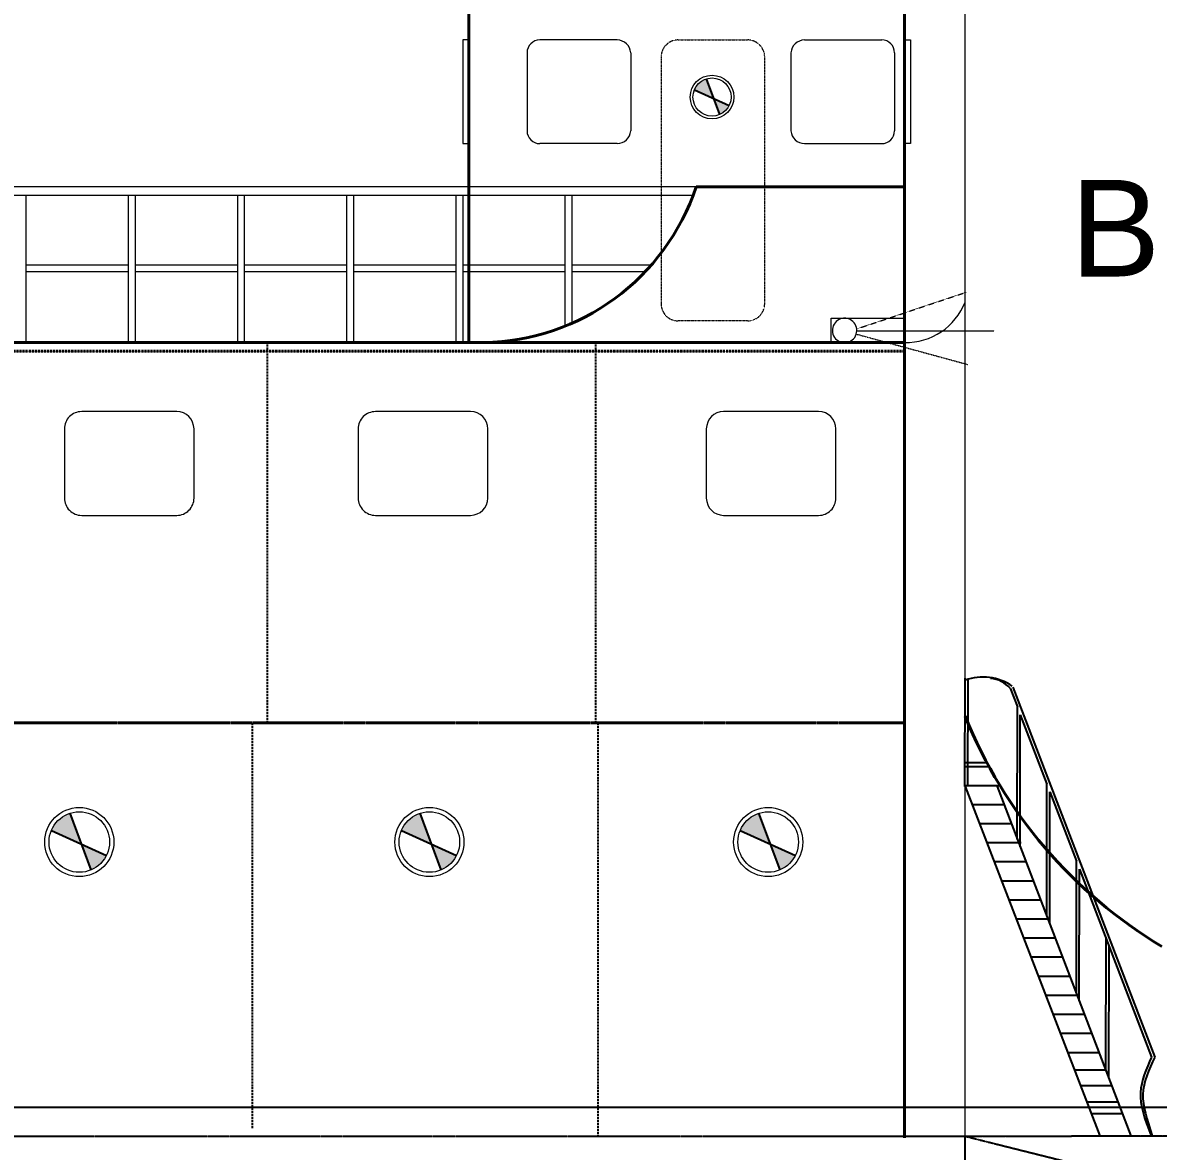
# Model space of a CAD drawing. Header units: inches. Extents: x 23291 to 181956, y 9161 to 51408.
# Drawn here: x 110165 to 117411, y 40436 to 47633 of the extents above; entities that cross this region are included whole.
import ezdxf

# ---------------------------------------------------------------- set-up
doc = ezdxf.new("R2010")
doc.units = ezdxf.units.IN
doc.header["$MEASUREMENT"] = 0
for name, pattern in [('CENTER2', [1.125, 0.75, -0.125, 0.125, -0.125]), ('DASHED', [19.049999999999997, 12.7, -6.35]), ('DASHEDX2', [1.5, 1, -0.5]), ('HIDDEN', [0.375, 0.25, -0.125])]:
    doc.linetypes.add(name, pattern=pattern)
for name, color, linetype, lineweight in [('B.line', 1, 'Continuous', 25), ('Deck', 165, 'Continuous', 40), ('Door', 14, 'Continuous', 13), ('Fixtures', 30, 'Continuous', 18), ('Frame.SP', 241, 'Continuous', 18), ('hatch', 8, 'Continuous', 9), ('IN-LINE', 30, 'Continuous', 25), ('Railing', 222, 'Continuous', 9), ('Text', 255, 'Continuous', 13), ('Window', 5, 'Continuous', 13)]:
    doc.layers.add(name, color=color, linetype=linetype, lineweight=lineweight)
for name, color, linetype in [('bulkhead', 1, 'Continuous'), ('CL', 2, 'Continuous'), ('frame', 10, 'Continuous'), ('PROPELLER', 1, 'Continuous'), ('wl 2', 3, 'Continuous')]:
    doc.layers.add(name, color=color, linetype=linetype)
doc.styles.get("Standard").update_dxf_attribs({"font": 'arial.ttf'})

msp = doc.modelspace()

# ---------------------------------------------------------------- hatches: boundary and pattern name
at = {"layer": 'hatch'}
h = msp.add_hatch(color=256, dxfattribs=at)
h.paths.add_polyline_path([(114571.3142703353, 47151.27403466839), (114610.3189732617, 47046.76616413637, 0.1820220540587912), (114672.9960927535, 47105.18413179346)])
h.paths.add_polyline_path([(114571.3142703353, 47151.27403466839), (114525.3429934075, 47274.44790595199, 0.2172798080098379), (114451.6655366324, 47205.50790247794)])
h = msp.add_hatch(color=256, dxfattribs=at)
h.paths.add_polyline_path([(114571.3142703353, 47151.27403466839), (114610.3189732617, 47046.76616413637, 0.1820220540587912), (114672.9960927535, 47105.18413179346)])
h.paths.add_polyline_path([(114571.3142703353, 47151.27403466839), (114525.3429934075, 47274.44790595199, 0.2172798080098379), (114451.6655366324, 47205.50790247794)])
h = msp.add_hatch(color=256, dxfattribs=at)
h.paths.add_polyline_path([(110538.3894998035, 42395.5399101787), (110600.3017266665, 42229.65440139637, 0.1820220540587912), (110699.789217926, 42322.38133418557)])
h.paths.add_polyline_path([(110538.3894998035, 42395.5399101787), (110465.4192189619, 42591.05399158008, 0.2172798080098379), (110348.4708748782, 42481.62541463735)])
h = msp.add_hatch(color=256, dxfattribs=at)
h.paths.add_polyline_path([(110538.3894998035, 42395.5399101787), (110600.3017266665, 42229.65440139637, 0.1820220540587912), (110699.789217926, 42322.38133418557)])
h.paths.add_polyline_path([(110538.3894998035, 42395.5399101787), (110465.4192189619, 42591.05399158008, 0.2172798080098379), (110348.4708748782, 42481.62541463735)])
h = msp.add_hatch(color=256, dxfattribs=at)
h.paths.add_polyline_path([(112772.2496359837, 42395.5399101787), (112834.1618628487, 42229.65440139637, 0.1820220540587912), (112933.6493541083, 42322.38133418557)])
h.paths.add_polyline_path([(112772.2496359837, 42395.5399101787), (112699.2793551442, 42591.05399158008, 0.2172798080098379), (112582.3310110605, 42481.62541463735)])
h = msp.add_hatch(color=256, dxfattribs=at)
h.paths.add_polyline_path([(112772.2496359837, 42395.5399101787), (112834.1618628487, 42229.65440139637, 0.1820220540587912), (112933.6493541083, 42322.38133418557)])
h.paths.add_polyline_path([(112772.2496359837, 42395.5399101787), (112699.2793551442, 42591.05399158008, 0.2172798080098379), (112582.3310110605, 42481.62541463735)])
h = msp.add_hatch(color=256, dxfattribs=at)
h.paths.add_polyline_path([(114934.0428435907, 42395.5399101787), (114995.9550704537, 42229.65440139637, 0.1820220540587912), (115095.4425617153, 42322.38133418557)])
h.paths.add_polyline_path([(114934.0428435907, 42395.5399101787), (114861.0725627533, 42591.05399158008, 0.2172798080098379), (114744.1242186675, 42481.62541463735)])
h = msp.add_hatch(color=256, dxfattribs=at)
h.paths.add_polyline_path([(114934.0428435907, 42395.5399101787), (114995.9550704537, 42229.65440139637, 0.1820220540587912), (115095.4425617153, 42322.38133418557)])
h.paths.add_polyline_path([(114934.0428435907, 42395.5399101787), (114861.0725627533, 42591.05399158008, 0.2172798080098379), (114744.1242186675, 42481.62541463735)])

# ---------------------------------------------------------------- linework, layer by layer
at = {"color": 252}
for p, q in [((116178.3617869446, 42914.62584732237), (116316.5001529845, 42914.62584732237)), ((116178.3617869446, 42914.62584732237), (116316.5001529845, 42914.62584732237)), ((116178.3617869446, 42888.92197926917), (116330.4158640447, 42888.92197926917)), ((116178.3617869446, 42888.92197926917), (116330.4158640447, 42888.92197926917)), ((116180.0910029104, 42768.98870965287), (116397.2390446354, 42768.98870965287)), ((116180.0910029104, 42768.98870965287), (116397.2390446354, 42768.98870965287)), ((116224.6737524059, 42647.38420726766), (116425.6401260972, 42647.38420726766)), ((116224.6737524059, 42647.38420726766), (116425.6401260972, 42647.38420726766)), ((116271.4447148642, 42525.77970488348), (116472.2631456932, 42525.77970488348)), ((116271.4447148642, 42525.77970488348), (116472.2631456932, 42525.77970488348)), ((116318.2156773204, 42404.17520249829), (116518.8861652892, 42404.17520249829)), ((116318.2156773204, 42404.17520249829), (116518.8861652892, 42404.17520249829)), ((116529.5394792406, 42404.17520249829), (116535.3637190454, 42404.17520249829)), ((116529.5394792406, 42404.17520249829), (116535.3637190454, 42404.17520249829)), ((116364.9866397746, 42282.5707001141), (116565.5091848852, 42282.5707001141)), ((116364.9866397746, 42282.5707001141), (116565.5091848852, 42282.5707001141)), ((116411.7576022309, 42160.96619772993), (116612.1322044792, 42160.96619772993)), ((116411.7576022309, 42160.96619772993), (116612.1322044792, 42160.96619772993)), ((116458.5285646871, 42039.36169534574), (116658.7552240752, 42039.36169534574)), ((116458.5285646871, 42039.36169534574), (116658.7552240752, 42039.36169534574)), ((116505.2995271413, 41917.75719296055), (116705.3782436732, 41917.75719296055)), ((116505.2995271413, 41917.75719296055), (116705.3782436732, 41917.75719296055)), ((116718.389830946, 41917.75719296055), (116722.4475688683, 41917.75719296055)), ((116718.389830946, 41917.75719296055), (116722.4475688683, 41917.75719296055)), ((116552.0704895975, 41796.15269057636), (116752.0012632672, 41796.15269057636)), ((116552.0704895975, 41796.15269057636), (116752.0012632672, 41796.15269057636)), ((116598.8414520538, 41674.54818819219), (116798.6242828632, 41674.54818819219)), ((116598.8414520538, 41674.54818819219), (116798.6242828632, 41674.54818819219)), ((116645.612414508, 41552.943685808), (116845.2473024592, 41552.943685808)), ((116645.612414508, 41552.943685808), (116845.2473024592, 41552.943685808)), ((116692.3833769642, 41431.33918342281), (116891.8703220552, 41431.33918342281)), ((116692.3833769642, 41431.33918342281), (116891.8703220552, 41431.33918342281)), ((116907.2401826535, 41431.33918342281), (116909.5314186892, 41431.33918342281)), ((116907.2401826535, 41431.33918342281), (116909.5314186892, 41431.33918342281)), ((116739.1543394184, 41309.7346810376), (116938.4933416492, 41309.7346810376)), ((116739.1543394184, 41309.7346810376), (116938.4933416492, 41309.7346810376)), ((116785.9253018746, 41188.13017865342), (116985.1163612472, 41188.13017865342)), ((116785.9253018746, 41188.13017865342), (116985.1163612472, 41188.13017865342)), ((116832.6962643309, 41066.52567626924), (117031.7393808432, 41066.52567626924)), ((116832.6962643309, 41066.52567626924), (117031.7393808432, 41066.52567626924)), ((116875.6298142718, 40954.89844642521), (117077.1573645605, 40954.89844642521)), ((116875.6298142718, 40954.89844642521), (117077.1573645605, 40954.89844642521)), ((116914.449576289, 40853.96706517495), (117113.2340960546, 40853.96706517495)), ((116914.449576289, 40853.96706517495), (117113.2340960546, 40853.96706517495)), ((116954.0519587428, 40751.03214103493), (117152.5376894972, 40751.03214103493)), ((116954.0519587428, 40751.03214103493), (117152.5376894972, 40751.03214103493)), ((116982.9646855787, 40676.04183094052), (117181.4504163372, 40676.04183094052)), ((116982.9646855787, 40676.04183094052), (117181.4504163372, 40676.04183094052))]:
    msp.add_line(p, q, dxfattribs=at)
at = {"linetype": 'HIDDEN'}
for p, q in [((102008.1500884449, 40531.62983504187), (116179.4535575666, 40531.51035164444)), ((102008.1500884449, 40531.62983504187), (116179.4535575666, 40531.51035164444)), ((102008.1500884449, 40531.62983504187), (116179.4535575666, 40531.51035164444)), ((116179.4535575666, 40531.51035164444), (134239.6423290208, 40570.20736997051))]:
    msp.add_line(p, q, dxfattribs=at)
at = {"linetype": 'ByBlock'}
msp.add_line((116179.4535575666, 40531.51035164444), (134239.6423290208, 40570.20736997051), dxfattribs=at)
at = {"layer": 'B.line'}
for p, q in [((114525.3429934075, 47274.44790595199), (114610.3189732617, 47046.76616413637)), ((114525.3429934075, 47274.44790595199), (114610.3189732617, 47046.76616413637)), ((114451.6655366324, 47205.50790247794), (114672.9960927535, 47105.18413179346)), ((114451.6655366324, 47205.50790247794), (114672.9960927535, 47105.18413179346)), ((110465.4192189619, 42591.05399158008), (110600.3017266665, 42229.65440139637)), ((110465.4192189619, 42591.05399158008), (110600.3017266665, 42229.65440139637)), ((112699.2793551442, 42591.05399158008), (112834.1618628487, 42229.65440139637)), ((112699.2793551442, 42591.05399158008), (112834.1618628487, 42229.65440139637)), ((114861.0725627533, 42591.05399158008), (114995.9550704537, 42229.65440139637)), ((114861.0725627533, 42591.05399158008), (114995.9550704537, 42229.65440139637)), ((110348.4708748782, 42481.62541463735), (110699.789217926, 42322.38133418557)), ((110348.4708748782, 42481.62541463735), (110699.789217926, 42322.38133418557)), ((112582.3310110605, 42481.62541463735), (112933.6493541083, 42322.38133418557)), ((112582.3310110605, 42481.62541463735), (112933.6493541083, 42322.38133418557)), ((114744.1242186675, 42481.62541463735), (115095.4425617153, 42322.38133418557)), ((114744.1242186675, 42481.62541463735), (115095.4425617153, 42322.38133418557))]:
    msp.add_line(p, q, dxfattribs=at)
at = {"layer": 'bulkhead'}
msp.add_line((116178.4987673268, 35070.28921107414), (116179.4535575666, 40531.51035164444), dxfattribs=at)
msp.add_line((116178.4987673268, 35070.28921107414), (116179.4535575666, 40531.51035164444), dxfattribs=at)
at = {"layer": 'CL', "linetype": 'CENTER2'}
for p, q in [((159137.991512333, 40713.86487909617), (102008.1500884449, 40713.8648790954)), ((156284.6024424424, 40713.86487909516), (102008.1500884449, 40713.86487909514))]:
    msp.add_line(p, q, dxfattribs=at)
at = {"layer": 'Deck', "color": 7}
for p, q in [((115792.4027134428, 40520.8815531789), (115792.4027134428, 47798.96693917864)), ((113011.9811470353, 45593.48651917919), (113011.9811470353, 47743.82992867853)), ((115792.4027134428, 45593.48651917919), (108749.646934864, 45593.48651917919))]:
    msp.add_line(p, q, dxfattribs=at)
at = {"layer": 'Deck'}
for p, q in [((115792.4027134428, 40520.8815531789), (115792.4027134428, 47798.96693917864)), ((113011.9811470353, 45593.48651917919), (113011.9811470353, 47743.82992867853)), ((115792.4027134428, 46585.95270817817), (114461.6852360126, 46585.95270817817)), ((115792.4027134428, 46585.95270817817), (114461.6852360126, 46585.95270817817)), ((115792.4027134428, 45593.48651917919), (108749.646934864, 45593.48651917919))]:
    msp.add_line(p, q, dxfattribs=at)
at = {"layer": 'Deck', "color": 7, "linetype": 'HIDDEN', "ltscale": 3}
msp.add_line((115792.4027134428, 45538.34950867908), (108749.646934864, 45538.34950867908), dxfattribs=at)
at = {"layer": 'Deck', "linetype": 'HIDDEN', "ltscale": 3}
msp.add_line((115792.4027134428, 45538.34950867908), (108749.646934864, 45538.34950867908), dxfattribs=at)
at = {"layer": 'Deck', "color": 7, "linetype": 'HIDDEN'}
msp.add_line((115792.4027134428, 43167.45805717826), (102008.1500884449, 43167.45805717826), dxfattribs=at)
at = {"layer": 'Deck', "linetype": 'HIDDEN'}
msp.add_line((115792.4027134428, 43167.45805717826), (102008.1500884449, 43167.45805717826), dxfattribs=at)
at = {"layer": 'Deck', "color": 7, "ltscale": 0.005}
msp.add_arc((113086.0825507839, 47042.82303394207), 1449.487234227081, 270.8262640721075, 341.6274472866739, dxfattribs=at)
at = {"layer": 'Deck', "ltscale": 0.005}
msp.add_arc((113086.0825507839, 47042.82303394207), 1449.487234227081, 270.8262640721075, 341.6274472866739, dxfattribs=at)
at = {"layer": 'Deck'}
msp.add_arc((119002.0648700763, 44351.93382907061), 3045.99935720447, 202.0250098031726, 239.0050128552304, dxfattribs=at)
msp.add_arc((119002.0648700763, 44351.93382907061), 3045.99935720447, 202.0250098031726, 239.0050128552304, dxfattribs=at)
at = {"layer": 'Door', "linetype": 'DASHED', "ltscale": 0.004}
for p, q in [((114348.4210619971, 47523.20320112069), (114789.5171459981, 47523.20320112069)), ((114348.4210619971, 47523.20320112069), (114789.5171459981, 47523.20320112069)), ((114238.147040999, 47412.92918012149), (114238.147040999, 45841.7040365407)), ((114238.147040999, 47412.92918012149), (114238.147040999, 45841.7040365407)), ((114899.7911669983, 46585.95270817817), (114899.7911669983, 47412.92918012149)), ((114899.7911669983, 46585.95270817817), (114899.7911669983, 47412.92918012149)), ((114899.7911669983, 45841.7040365407), (114899.7911669983, 46585.95270817817)), ((114899.7911669983, 45841.7040365407), (114899.7911669983, 46585.95270817817)), ((114238.147040999, 45841.7040365407), (114238.147040999, 45841.7040365407)), ((114238.147040999, 45841.7040365407), (114238.147040999, 45841.7040365407)), ((114789.5171459981, 45731.43001553944), (114348.4210619971, 45731.43001553944)), ((114789.5171459981, 45731.43001553944), (114348.4210619971, 45731.43001553944))]:
    msp.add_line(p, q, dxfattribs=at)
for centre, start, end in [((114348.4210619971, 47412.92918012149), 90, 180), ((114348.4210619971, 47412.92918012149), 90, 180), ((114789.5171459981, 47412.92918012149), 0, 90), ((114789.5171459981, 47412.92918012149), 0, 90), ((114348.4210619971, 45841.7040365407), 180, 270), ((114348.4210619971, 45841.7040365407), 180, 270), ((114789.5171459981, 45841.7040365407), 270, 0), ((114789.5171459981, 45841.7040365407), 270, 0)]:
    msp.add_arc(centre, 110.274021, start, end, dxfattribs=at)
at = {"layer": 'Fixtures'}
msp.add_line((115323.4362970416, 45593.40783362079), (115792.4027134428, 45593.40783362079), dxfattribs=at)
msp.add_line((115323.4362970416, 45593.40783362079), (115792.4027134428, 45593.40783362079), dxfattribs=at)
msp.add_lwpolyline([(115323.4362970416, 45593.40783362079), (115323.4362970416, 45748.0954190429), (115792.4027134428, 45748.0954190429), (115792.4027134428, 45593.40783362079)], dxfattribs=at)
msp.add_lwpolyline([(115323.4362970416, 45593.40783362079), (115323.4362970416, 45748.0954190429), (115792.4027134428, 45748.0954190429), (115792.4027134428, 45593.40783362079)], dxfattribs=at)
for centre, radius in [((114563.7946657978, 47158.91665399537), 138.94526646), ((114563.7946657978, 47158.91665399537), 138.94526646), ((110526.4536195821, 42407.6710519675), 220.5480420000001), ((110526.4536195821, 42407.6710519675), 220.5480420000001), ((112760.3137557643, 42407.6710519675), 220.5480420000001), ((112760.3137557643, 42407.6710519675), 220.5480420000001), ((114922.1069633713, 42407.6710519675), 220.5480420000001), ((114922.1069633713, 42407.6710519675), 220.5480420000001)]:
    msp.add_circle(centre, radius, dxfattribs=at)
for start, end in [(84.19716180988368, 279.881741163687), (84.19716180988368, 279.881741163687), (260.118258836313, 95.80283819011632), (260.118258836313, 95.80283819011632)]:
    msp.add_arc((115409.5232657822, 45670.37227297209), 78.1234740568524, start, end, dxfattribs=at)
at = {"layer": 'frame', "color": 4}
for p, q in [((116177.5020223752, 42761.37033541712), (116178.3617869446, 43451.9831531165)), ((116177.5020223752, 42761.37033541712), (116178.3617869446, 43451.9831531165)), ((116196.4476131803, 42761.37033541712), (116197.3064762643, 43451.25902864726)), ((116196.4476131803, 42761.37033541712), (116197.3064762643, 43451.25902864726)), ((116465.5096266188, 43389.27910428864), (116511.6705156871, 43268.98471729958)), ((116465.5096266188, 43389.27910428864), (116511.6705156871, 43268.98471729958)), ((116483.1976227956, 43396.06656669469), (117388.5438967955, 41036.75163053439)), ((116483.1976227956, 43396.06656669469), (117388.5438967955, 41036.75163053439)), ((116510.6220444825, 42426.79177295936), (116511.6705156871, 43268.98471729958)), ((116510.6220444825, 42426.79177295936), (116511.6705156871, 43268.98471729958)), ((116529.5065097148, 42377.69216335822), (116530.5548407657, 43219.77253020636)), ((116529.5065097148, 42377.69216335822), (116530.5548407657, 43219.77253020636)), ((116530.5548407657, 43219.77253020636), (116700.5137664862, 42776.86284636843)), ((116530.5548407657, 43219.77253020636), (116700.5137664862, 42776.86284636843)), ((116178.9906855405, 42761.29169028167), (117037.9799682401, 40533.34989012663)), ((116178.9906855405, 42761.29169028167), (117037.9799682401, 40533.34989012663)), ((116381.937981998, 42761.37033541712), (117235.9956651072, 40533.77417235092)), ((116381.937981998, 42761.37033541712), (117235.9956651072, 40533.77417235092)), ((116699.4666967912, 41935.79567695425), (116700.5137664862, 42776.86284636843)), ((116699.4666967912, 41935.79567695425), (116700.5137664862, 42776.86284636843)), ((116718.3511620235, 41886.69606735415), (116719.3980915649, 42727.65065927521)), ((116718.3511620235, 41886.69606735415), (116719.3980915649, 42727.65065927521)), ((116719.3980915649, 42727.65065927521), (116889.3570172854, 42284.74097543729)), ((116719.3980915649, 42727.65065927521), (116889.3570172854, 42284.74097543729)), ((116888.3113490999, 41444.79958095119), (116889.3570172854, 42284.74097543729)), ((116888.3113490999, 41444.79958095119), (116889.3570172854, 42284.74097543729)), ((116907.1958143322, 41395.69997135109), (116908.2413423641, 42235.52878834509)), ((116907.1958143322, 41395.69997135109), (116908.2413423641, 42235.52878834509)), ((116908.2413423641, 42235.52878834509), (117368.251329393, 41036.75163053439)), ((116908.2413423641, 42235.52878834509), (117368.251329393, 41036.75163053439)), ((117077.1488839493, 40948.0863285641), (117078.2002680826, 41792.61910450716)), ((117077.1488839493, 40948.0863285641), (117078.2002680826, 41792.61910450716)), ((117096.0433617482, 40907.02939392158), (117097.0845931612, 41743.40691741394)), ((117096.0433617482, 40907.02939392158), (117097.0845931612, 41743.40691741394))]:
    msp.add_line(p, q, dxfattribs=at)
for centre, radius, start, end in [((116292.9749470093, 43130.54810791115), 329.3728113160531, 55.48774100156254, 110.3663658857709), ((116292.9749470093, 43130.54810791115), 329.3728113160531, 55.48774100156254, 110.3663658857709), ((116324.6875365, 43262.54069496316), 189.4557612316491, 41.98688165500537, 84.94309994877585), ((116324.6875365, 43262.54069496316), 189.4557612316491, 41.98688165500537, 84.94309994877585)]:
    msp.add_arc(centre, radius, start, end, dxfattribs=at)
at = {"layer": 'Frame.SP'}
msp.add_line((116178.3617869446, 40520.8815531789), (116178.3617869446, 47798.96693917864), dxfattribs=at)
msp.add_line((116178.3617869446, 40520.8815531789), (116178.3617869446, 47798.96693917864), dxfattribs=at)
msp.add_arc((115800.3954854107, 45999.39463081255), 405.9867971911864, 268.8719296019332, 338.5883736163345, dxfattribs=at)
msp.add_arc((115800.3954854107, 45999.39463081255), 405.9867971911864, 268.8719296019332, 338.5883736163345, dxfattribs=at)
at = {"layer": 'hatch', "linetype": 'HIDDEN', "ltscale": 0.5}
for p, q in [((115486.9243147703, 45680.97202835415), (116187.675563738, 45914.90270956277)), ((115486.9243147703, 45680.97202835415), (116187.675563738, 45914.90270956277)), ((115487.5972532861, 45667.59204392132), (116363.5915783469, 45667.59204392132)), ((115487.5972532861, 45667.59204392132), (116363.5915783469, 45667.59204392132)), ((115484.1447709047, 45647.24419108441), (116195.9946214965, 45453.27081941652)), ((115484.1447709047, 45647.24419108441), (116195.9946214965, 45453.27081941652))]:
    msp.add_line(p, q, dxfattribs=at)
at = {"layer": 'hatch'}
for centre, radius in [((114563.7946657978, 47158.91665399537), 121.5771081525), ((114563.7946657978, 47158.91665399537), 121.5771081525), ((110526.4536195821, 42407.6710519675), 192.9795367500001), ((110526.4536195821, 42407.6710519675), 192.9795367500001), ((112760.3137557643, 42407.6710519675), 192.9795367500001), ((112760.3137557643, 42407.6710519675), 192.9795367500001), ((114922.1069633713, 42407.6710519675), 192.9795367500001), ((114922.1069633713, 42407.6710519675), 192.9795367500001)]:
    msp.add_circle(centre, radius, dxfattribs=at)
at = {"layer": 'IN-LINE', "linetype": 'DASHED'}
for p, q in [((111727.0455018619, 43167.45805717826), (111727.0455018619, 45593.48651917919)), ((111727.0455018619, 43167.45805717826), (111727.0455018619, 45593.48651917919)), ((113822.2519008622, 43167.45805717826), (113822.2519008622, 45593.48651917919)), ((113822.2519008622, 43167.45805717826), (113822.2519008622, 45593.48651917919)), ((111629.6800070256, 43167.45805717826), (111629.6800070256, 40578.70058402501)), ((111629.6800070256, 43167.45805717826), (111629.6800070256, 40578.70058402501)), ((113835.1604270261, 43167.45805717826), (113835.1604270261, 40531.62983504187)), ((113835.1604270261, 43167.45805717826), (113835.1604270261, 40531.62983504187))]:
    msp.add_line(p, q, dxfattribs=at)
at = {"layer": 'PROPELLER', "color": 4, "linetype": 'Continuous'}
for points, knots in [([(117368.251329393, 41036.75163053439), (117334.7417777833, 40961.23134707722), (117265.7350314765, 40805.71124038023), (117322.1135610205, 40647.06705423386), (117366.38742582, 40534.0535588186)], [0, 0, 0, 0, 0.147773634526858, 0.3043125681830345, 0.3043125681830345, 0.3043125681830345, 0.3043125681830345]), ([(117368.251329393, 41036.75163053439), (117334.7417777833, 40961.23134707722), (117265.7350314765, 40805.71124038023), (117322.1135610205, 40647.06705423386), (117366.38742582, 40534.0535588186)], [0, 0, 0, 0, 0.147773634526858, 0.3043125681830345, 0.3043125681830345, 0.3043125681830345, 0.3043125681830345]), ([(117388.5438967955, 41036.75163053439), (117351.9629015219, 40957.43310534849), (117280.0437250248, 40801.49084709144), (117339.1478860133, 40643.21323610606), (117372.393277023, 40534.06642737376)], [0, 0, 0, 0, 0.1553505413360407, 0.3054231553118589, 0.3054231553118589, 0.3054231553118589, 0.3054231553118589]), ([(117388.5438967955, 41036.75163053439), (117351.9629015219, 40957.43310534849), (117280.0437250248, 40801.49084709144), (117339.1478860133, 40643.21323610606), (117372.393277023, 40534.06642737376)], [0, 0, 0, 0, 0.1553505413360407, 0.3054231553118589, 0.3054231553118589, 0.3054231553118589, 0.3054231553118589])]:
    msp.add_open_spline(points, degree=3, knots=knots, dxfattribs=at)
at = {"layer": 'Railing'}
for p, q in [((114461.6852360126, 46585.95270817817), (108654.3970826017, 46585.95270817817)), ((114461.6852360126, 46585.95270817817), (108654.3970826017, 46585.95270817817)), ((114442.128910538, 46530.81569767908), (108654.3970826017, 46530.81569767908)), ((114442.128910538, 46530.81569767908), (108654.3970826017, 46530.81569767908)), ((110187.4655726405, 45593.48651917919), (110187.4655726405, 46530.81569767908)), ((110187.4655726405, 45593.48651917919), (110187.4655726405, 46530.81569767908)), ((110840.2104789272, 45593.48651917816), (110840.2104789272, 46530.81569767908)), ((110840.2104789272, 45593.48651917816), (110840.2104789272, 46530.81569767908)), ((110884.320087329, 45593.48651917816), (110884.320087329, 46530.81569767908)), ((110884.320087329, 45593.48651917816), (110884.320087329, 46530.81569767908)), ((111537.0649936157, 45593.48651917816), (111537.0649936157, 46530.81569767806)), ((111537.0649936157, 45593.48651917816), (111537.0649936157, 46530.81569767806)), ((111581.1746020174, 45593.48651917816), (111581.1746020174, 46530.81569767806)), ((111581.1746020174, 45593.48651917816), (111581.1746020174, 46530.81569767806)), ((112233.9195083041, 45593.48651917816), (112233.9195083041, 46530.81569767806)), ((112233.9195083041, 45593.48651917816), (112233.9195083041, 46530.81569767806)), ((112278.0291167038, 45593.48651917816), (112278.0291167038, 46530.81569767806)), ((112278.0291167038, 45593.48651917816), (112278.0291167038, 46530.81569767806)), ((112930.7740229925, 45593.48651917816), (112930.7740229925, 46530.81569767806)), ((112930.7740229925, 45593.48651917816), (112930.7740229925, 46530.81569767806)), ((112974.8836313943, 45593.48651917816), (112974.8836313943, 46530.81569767806)), ((112974.8836313943, 45593.48651917816), (112974.8836313943, 46530.81569767806)), ((113627.628537681, 45698.30037282218), (113627.628537681, 46530.81569767806)), ((113627.628537681, 45698.30037282218), (113627.628537681, 46530.81569767806)), ((113671.7381460786, 45716.91927956033), (113671.7381460786, 46530.81569767806)), ((113671.7381460786, 45716.91927956033), (113671.7381460786, 46530.81569767806)), ((110187.4655726405, 46089.71961367919), (110840.2104789272, 46089.71961367919)), ((110187.4655726405, 46089.71961367919), (110840.2104789272, 46089.71961367919)), ((110884.320087329, 46089.71961367919), (111537.0649936157, 46089.71961367919)), ((110884.320087329, 46089.71961367919), (111537.0649936157, 46089.71961367919)), ((111581.1746020174, 46089.71961367919), (112233.9195083041, 46089.71961367919)), ((111581.1746020174, 46089.71961367919), (112233.9195083041, 46089.71961367919)), ((112278.0291167038, 46089.71961367919), (112930.7740229925, 46089.71961367919)), ((112278.0291167038, 46089.71961367919), (112930.7740229925, 46089.71961367919)), ((112974.8836313943, 46089.71961367919), (113627.628537681, 46089.71961367919)), ((112974.8836313943, 46089.71961367919), (113627.628537681, 46089.71961367919)), ((113671.7381460786, 46089.71961367919), (114178.1480765062, 46089.71961367919)), ((113671.7381460786, 46089.71961367919), (114178.1480765062, 46089.71961367919)), ((110187.4655726405, 46045.61000527849), (110840.2104789272, 46045.61000527849)), ((110187.4655726405, 46045.61000527849), (110840.2104789272, 46045.61000527849)), ((110884.320087329, 46045.61000527849), (111537.0649936157, 46045.61000527849)), ((110884.320087329, 46045.61000527849), (111537.0649936157, 46045.61000527849)), ((111581.1746020174, 46045.61000527849), (112233.9195083041, 46045.61000527849)), ((111581.1746020174, 46045.61000527849), (112233.9195083041, 46045.61000527849)), ((112278.0291167038, 46045.61000527849), (112930.7740229925, 46045.61000527849)), ((112278.0291167038, 46045.61000527849), (112930.7740229925, 46045.61000527849)), ((112974.8836313943, 46045.61000527849), (113627.628537681, 46045.61000527849)), ((112974.8836313943, 46045.61000527849), (113627.628537681, 46045.61000527849)), ((113671.7381460786, 46045.61000527849), (114138.0233369746, 46045.61000527849)), ((113671.7381460786, 46045.61000527849), (114138.0233369746, 46045.61000527849))]:
    msp.add_line(p, q, dxfattribs=at)
at = {"layer": 'Window'}
for p, q in [((113958.9057580671, 47523.20320112069), (113465.5020246551, 47523.20320112069)), ((113958.9057580671, 47523.20320112069), (113465.5020246551, 47523.20320112069)), ((115152.9425445011, 47523.20320112069), (115646.3462779131, 47523.20320112069)), ((115152.9425445011, 47523.20320112069), (115646.3462779131, 47523.20320112069)), ((113383.3830081832, 47441.08418464984), (113383.3830081832, 46943.88886663482)), ((113383.3830081832, 47441.08418464984), (113383.3830081832, 46943.88886663482)), ((114044.5437702118, 47441.08418464984), (114044.5437702118, 46943.88886663482)), ((114044.5437702118, 47441.08418464984), (114044.5437702118, 46943.88886663482)), ((115067.3045323585, 47441.08418464984), (115067.3045323585, 46943.88886663482)), ((115067.3045323585, 47441.08418464984), (115067.3045323585, 46943.88886663482)), ((115728.465294387, 47441.08418464984), (115728.465294387, 46943.88886663482)), ((115728.465294387, 47441.08418464984), (115728.465294387, 46943.88886663482)), ((113958.9057580671, 46861.76985016295), (113465.5020246551, 46861.76985016295)), ((113958.9057580671, 46861.76985016295), (113465.5020246551, 46861.76985016295)), ((115152.9425445011, 46861.76985016295), (115646.3462779152, 46861.76985016295)), ((115152.9425445011, 46861.76985016295), (115646.3462779152, 46861.76985016295))]:
    msp.add_line(p, q, dxfattribs=at)
for points in [[(113011.9811470353, 47523.20320112069), (112973.3852396843, 47523.20320112069), (112973.3852396843, 46861.76985016295), (113011.9811470353, 46861.76985016295)], [(113011.9811470353, 47523.20320112069), (112973.3852396843, 47523.20320112069), (112973.3852396843, 46861.76985016295), (113011.9811470353, 46861.76985016295)], [(115792.4027134428, 47523.20320112069), (115830.9986207938, 47523.20320112069), (115830.9986207938, 46861.76985016295), (115792.4027134428, 46861.76985016295)], [(115792.4027134428, 47523.20320112069), (115830.9986207938, 47523.20320112069), (115830.9986207938, 46861.76985016295), (115792.4027134428, 46861.76985016295)]]:
    msp.add_lwpolyline(points, close=True, dxfattribs=at)
for points in [[(110541.5997761151, 44491.27000600916), (111148.1068916133, 44491.27000600916, 0.414213562373095), (111258.3809126135, 44601.5440270094), (111258.3809126135, 45042.64011100928, 0.4142135623730383), (111148.1068916133, 45152.91413200951), (110541.5997761151, 45152.91413200951, 0.414213562373095), (110431.3257551128, 45042.64011100928), (110431.3257551128, 44601.5440270094, 0.4142135623731015)], [(110541.5997761151, 44491.27000600916), (111148.1068916133, 44491.27000600916, 0.414213562373095), (111258.3809126135, 44601.5440270094), (111258.3809126135, 45042.64011100928, 0.4142135623730383), (111148.1068916133, 45152.91413200951), (110541.5997761151, 45152.91413200951, 0.414213562373095), (110431.3257551128, 45042.64011100928), (110431.3257551128, 44601.5440270094, 0.4142135623731015)], [(112416.2581331129, 44491.27000600916), (113022.7652486151, 44491.27000600916, 0.414213562373095), (113133.0392696133, 44601.5440270094), (113133.0392696133, 45042.64011100928, 0.4142135623730383), (113022.7652486151, 45152.91413200951), (112416.2581331129, 45152.91413200951, 0.414213562373095), (112305.9841121126, 45042.64011100928), (112305.9841121126, 44601.5440270094, 0.4142135623731015)], [(112416.2581331129, 44491.27000600916), (113022.7652486151, 44491.27000600916, 0.414213562373095), (113133.0392696133, 44601.5440270094), (113133.0392696133, 45042.64011100928, 0.4142135623730383), (113022.7652486151, 45152.91413200951), (112416.2581331129, 45152.91413200951, 0.414213562373095), (112305.9841121126, 45042.64011100928), (112305.9841121126, 44601.5440270094, 0.4142135623731015)], [(114637.501699508, 44491.27000600916), (115244.0088150103, 44491.27000600916, 0.414213562373095), (115354.2828360105, 44601.5440270094), (115354.2828360105, 45042.64011100928, 0.4142135623730383), (115244.0088150103, 45152.91413200951), (114637.501699508, 45152.91413200951, 0.414213562373095), (114527.2276785098, 45042.64011100928), (114527.2276785098, 44601.5440270094, 0.4142135623731015)], [(114637.501699508, 44491.27000600916), (115244.0088150103, 44491.27000600916, 0.414213562373095), (115354.2828360105, 44601.5440270094), (115354.2828360105, 45042.64011100928, 0.4142135623730383), (115244.0088150103, 45152.91413200951), (114637.501699508, 45152.91413200951, 0.414213562373095), (114527.2276785098, 45042.64011100928), (114527.2276785098, 44601.5440270094, 0.4142135623731015)]]:
    msp.add_lwpolyline(points, format="xyb", close=True, dxfattribs=at)
for centre, radius, start, end in [((113465.5020246551, 47441.08418464984), 82.11901647132194, 90, 180), ((113465.5020246551, 47441.08418464984), 82.11901647132194, 90, 180), ((113956.28471672, 47434.75643108018), 88.48559763258949, 4.100817625783423, 88.30258733186524), ((113956.28471672, 47434.75643108018), 88.48559763258949, 4.100817625783423, 88.30258733186524), ((115155.5635858482, 47434.75643108018), 88.48559763258949, 91.69741266813475, 175.8991823742166), ((115155.5635858482, 47434.75643108018), 88.48559763258949, 91.69741266813475, 175.8991823742166), ((115646.3462779131, 47441.08418464984), 82.11901647132194, 0, 90), ((115646.3462779131, 47441.08418464984), 82.11901647132194, 0, 90), ((113465.5020246551, 46943.88886663482), 82.11901647132194, 180, 270), ((113465.5020246551, 46943.88886663482), 82.11901647132194, 180, 270), ((113956.28471672, 46950.21662020448), 88.4855976326247, 271.6974126681347, 355.8991823742166), ((113956.28471672, 46950.21662020448), 88.4855976326247, 271.6974126681347, 355.8991823742166), ((115155.5635858482, 46950.21662020448), 88.4855976326247, 184.1008176257834, 268.3025873318653), ((115155.5635858482, 46950.21662020448), 88.4855976326247, 184.1008176257834, 268.3025873318653), ((115646.3462779152, 46943.88886663482), 82.11901647132194, 270, 0), ((115646.3462779152, 46943.88886663482), 82.11901647132194, 270, 0)]:
    msp.add_arc(centre, radius, start, end, dxfattribs=at)
at = {"layer": 'wl 2', "color": 253, "linetype": 'HIDDEN', "true_color": 0x9898cc}
msp.add_line((114989.711242114, 40532.71734756135), (116176.5537291091, 40532.7472903692), dxfattribs=at)
msp.add_line((114989.711242114, 40532.71734756135), (116176.5537291091, 40532.7472903692), dxfattribs=at)
at = {"layer": 'wl 2', "linetype": 'DASHEDX2'}
for q in [(134245.7165265805, 35997.74901138234), (134244.6840275364, 36005.28921107414)]:
    msp.add_line((116179.4535575666, 40531.51035159935), q, dxfattribs=at)

# ---------------------------------------------------------------- texts
at = {"layer": 'Text'}
msp.add_text('Bridge Deck', height=616.2585, dxfattribs=at).set_placement((116849.7939640092, 46014.42114613501))
msp.add_text('Bridge Deck', height=616.2585, dxfattribs=at).set_placement((116849.7939640092, 46014.42114613501))

doc.saveas('drawing.dxf')
